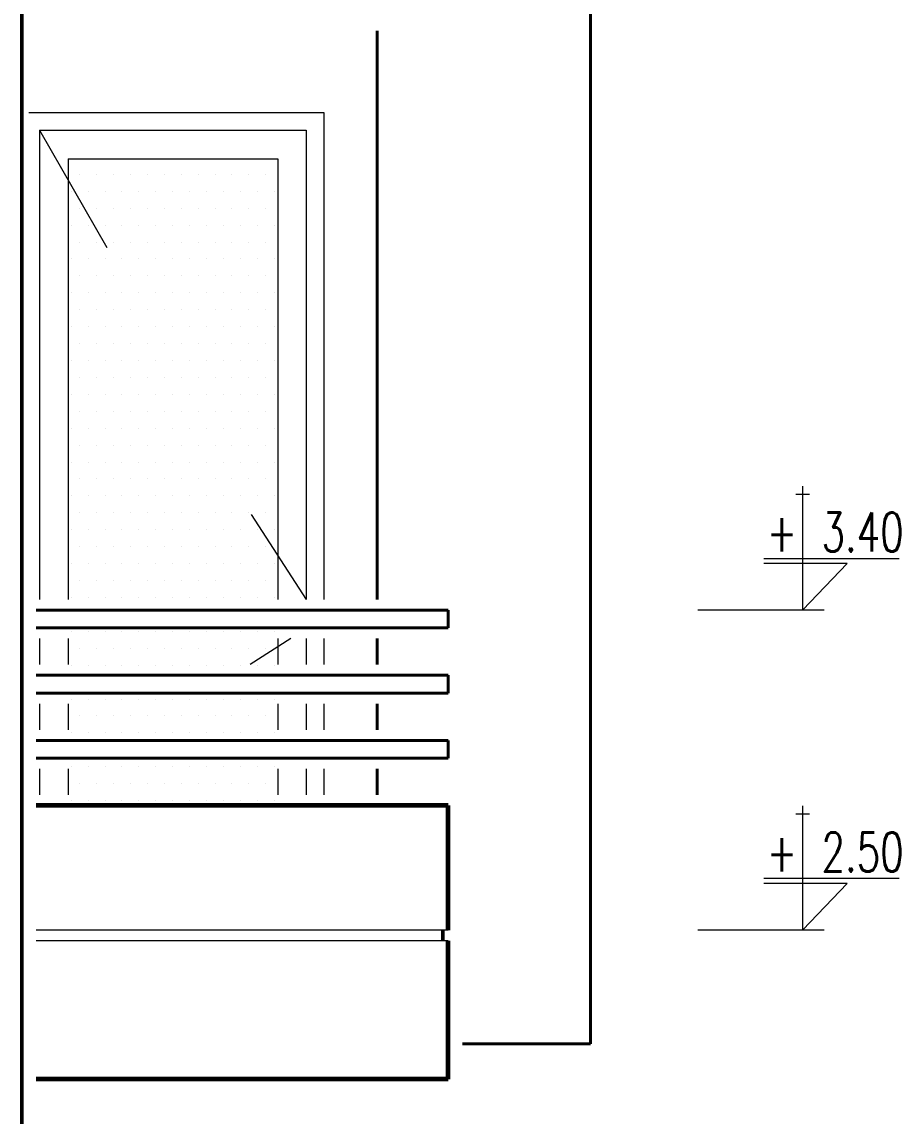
# Model space of a CAD drawing. Header units: millimetres. Extents: x 2016.56 to 2021.8, y 13721.83 to 13722.48.
# Drawn here: x 2020.7576 to 2020.807, y 13721.9745 to 13722.036 of the extents above; entities that cross this region are included whole.
import ezdxf

# ---------------------------------------------------------------- set-up
doc = ezdxf.new("R2010")
doc.units = ezdxf.units.MM
doc.linetypes.add('HIDDEN', pattern=[0.375, 0.25, -0.125])
doc.layers.get('0').update_dxf_attribs({"lineweight": 20})
for name, color, linetype, lineweight in [('0.5', 200, 'Continuous', 50), ('DUVAR', 4, 'Continuous', 40), ('kolon', 5, 'Continuous', 60), ('PENCERE', 3, 'Continuous', 13), ('TEFRİŞ', 11, 'Continuous', 9), ('TEXT', 7, 'Continuous', 20)]:
    doc.layers.add(name, color=color, linetype=linetype, lineweight=lineweight)
doc.styles.get("Standard").update_dxf_attribs({"font": 'txt.shx', "width": 0.7, "height": 11})

msp = doc.modelspace()

# ---------------------------------------------------------------- linework, layer by layer
for p, q in [((2020.758002, 13722.030938), (2020.774602, 13722.030938)), ((2020.774602, 13722.030938), (2020.774602, 13722.003538)), ((2020.758602, 13722.029938), (2020.758602, 13722.003538)), ((2020.758602, 13722.029938), (2020.773602, 13722.029938)), ((2020.773602, 13722.029938), (2020.773602, 13722.003538)), ((2020.760202, 13722.028338), (2020.760202, 13722.003538)), ((2020.760202, 13722.028338), (2020.772002, 13722.028338)), ((2020.772002, 13722.028338), (2020.772002, 13722.003538)), ((2020.760853, 13722.027462), (2020.760853, 13722.027462)), ((2020.761806, 13722.027462), (2020.761806, 13722.027462)), ((2020.762758, 13722.027462), (2020.762758, 13722.027462)), ((2020.763711, 13722.027462), (2020.763711, 13722.027462)), ((2020.764663, 13722.027462), (2020.764663, 13722.027462)), ((2020.765616, 13722.027462), (2020.765616, 13722.027462)), ((2020.766568, 13722.027462), (2020.766568, 13722.027462)), ((2020.767521, 13722.027462), (2020.767521, 13722.027462)), ((2020.768473, 13722.027462), (2020.768473, 13722.027462)), ((2020.769426, 13722.027462), (2020.769426, 13722.027462)), ((2020.770378, 13722.027462), (2020.770378, 13722.027462)), ((2020.771331, 13722.027462), (2020.771331, 13722.027462)), ((2020.760377, 13722.026509), (2020.760377, 13722.026509)), ((2020.761329, 13722.026509), (2020.761329, 13722.026509)), ((2020.762282, 13722.026509), (2020.762282, 13722.026509)), ((2020.763234, 13722.026509), (2020.763234, 13722.026509)), ((2020.764187, 13722.026509), (2020.764187, 13722.026509)), ((2020.765139, 13722.026509), (2020.765139, 13722.026509)), ((2020.766092, 13722.026509), (2020.766092, 13722.026509)), ((2020.767044, 13722.026509), (2020.767044, 13722.026509)), ((2020.767997, 13722.026509), (2020.767997, 13722.026509)), ((2020.768949, 13722.026509), (2020.768949, 13722.026509)), ((2020.769902, 13722.026509), (2020.769902, 13722.026509)), ((2020.770854, 13722.026509), (2020.770854, 13722.026509)), ((2020.771807, 13722.026509), (2020.771807, 13722.026509)), ((2020.760853, 13722.025557), (2020.760853, 13722.025557)), ((2020.761806, 13722.025557), (2020.761806, 13722.025557)), ((2020.762758, 13722.025557), (2020.762758, 13722.025557)), ((2020.763711, 13722.025557), (2020.763711, 13722.025557)), ((2020.764663, 13722.025557), (2020.764663, 13722.025557)), ((2020.765616, 13722.025557), (2020.765616, 13722.025557)), ((2020.766568, 13722.025557), (2020.766568, 13722.025557)), ((2020.767521, 13722.025557), (2020.767521, 13722.025557)), ((2020.768473, 13722.025557), (2020.768473, 13722.025557)), ((2020.769426, 13722.025557), (2020.769426, 13722.025557)), ((2020.770378, 13722.025557), (2020.770378, 13722.025557)), ((2020.771331, 13722.025557), (2020.771331, 13722.025557)), ((2020.760377, 13722.024604), (2020.760377, 13722.024604)), ((2020.761329, 13722.024604), (2020.761329, 13722.024604)), ((2020.762282, 13722.024604), (2020.762282, 13722.024604)), ((2020.763234, 13722.024604), (2020.763234, 13722.024604)), ((2020.764187, 13722.024604), (2020.764187, 13722.024604)), ((2020.765139, 13722.024604), (2020.765139, 13722.024604)), ((2020.766092, 13722.024604), (2020.766092, 13722.024604)), ((2020.767044, 13722.024604), (2020.767044, 13722.024604)), ((2020.767997, 13722.024604), (2020.767997, 13722.024604)), ((2020.768949, 13722.024604), (2020.768949, 13722.024604)), ((2020.769902, 13722.024604), (2020.769902, 13722.024604)), ((2020.770854, 13722.024604), (2020.770854, 13722.024604)), ((2020.771807, 13722.024604), (2020.771807, 13722.024604)), ((2020.760853, 13722.023652), (2020.760853, 13722.023652)), ((2020.761806, 13722.023652), (2020.761806, 13722.023652)), ((2020.762758, 13722.023652), (2020.762758, 13722.023652)), ((2020.763711, 13722.023652), (2020.763711, 13722.023652)), ((2020.764663, 13722.023652), (2020.764663, 13722.023652)), ((2020.765616, 13722.023652), (2020.765616, 13722.023652)), ((2020.766568, 13722.023652), (2020.766568, 13722.023652)), ((2020.767521, 13722.023652), (2020.767521, 13722.023652)), ((2020.768473, 13722.023652), (2020.768473, 13722.023652)), ((2020.769426, 13722.023652), (2020.769426, 13722.023652)), ((2020.770378, 13722.023652), (2020.770378, 13722.023652)), ((2020.771331, 13722.023652), (2020.771331, 13722.023652)), ((2020.760377, 13722.022699), (2020.760377, 13722.022699)), ((2020.761329, 13722.022699), (2020.761329, 13722.022699)), ((2020.762282, 13722.022699), (2020.762282, 13722.022699)), ((2020.763234, 13722.022699), (2020.763234, 13722.022699)), ((2020.764187, 13722.022699), (2020.764187, 13722.022699)), ((2020.765139, 13722.022699), (2020.765139, 13722.022699)), ((2020.766092, 13722.022699), (2020.766092, 13722.022699)), ((2020.767044, 13722.022699), (2020.767044, 13722.022699)), ((2020.767997, 13722.022699), (2020.767997, 13722.022699)), ((2020.768949, 13722.022699), (2020.768949, 13722.022699)), ((2020.769902, 13722.022699), (2020.769902, 13722.022699)), ((2020.770854, 13722.022699), (2020.770854, 13722.022699)), ((2020.771807, 13722.022699), (2020.771807, 13722.022699)), ((2020.760853, 13722.021747), (2020.760853, 13722.021747)), ((2020.761806, 13722.021747), (2020.761806, 13722.021747)), ((2020.762758, 13722.021747), (2020.762758, 13722.021747)), ((2020.763711, 13722.021747), (2020.763711, 13722.021747)), ((2020.764663, 13722.021747), (2020.764663, 13722.021747)), ((2020.765616, 13722.021747), (2020.765616, 13722.021747)), ((2020.766568, 13722.021747), (2020.766568, 13722.021747)), ((2020.767521, 13722.021747), (2020.767521, 13722.021747)), ((2020.768473, 13722.021747), (2020.768473, 13722.021747)), ((2020.769426, 13722.021747), (2020.769426, 13722.021747)), ((2020.770378, 13722.021747), (2020.770378, 13722.021747)), ((2020.771331, 13722.021747), (2020.771331, 13722.021747)), ((2020.760377, 13722.020794), (2020.760377, 13722.020794)), ((2020.761329, 13722.020794), (2020.761329, 13722.020794)), ((2020.762282, 13722.020794), (2020.762282, 13722.020794)), ((2020.763234, 13722.020794), (2020.763234, 13722.020794)), ((2020.764187, 13722.020794), (2020.764187, 13722.020794)), ((2020.765139, 13722.020794), (2020.765139, 13722.020794)), ((2020.766092, 13722.020794), (2020.766092, 13722.020794)), ((2020.767044, 13722.020794), (2020.767044, 13722.020794)), ((2020.767997, 13722.020794), (2020.767997, 13722.020794)), ((2020.768949, 13722.020794), (2020.768949, 13722.020794)), ((2020.769902, 13722.020794), (2020.769902, 13722.020794)), ((2020.770854, 13722.020794), (2020.770854, 13722.020794)), ((2020.771807, 13722.020794), (2020.771807, 13722.020794)), ((2020.760853, 13722.019842), (2020.760853, 13722.019842)), ((2020.761806, 13722.019842), (2020.761806, 13722.019842)), ((2020.762758, 13722.019842), (2020.762758, 13722.019842)), ((2020.763711, 13722.019842), (2020.763711, 13722.019842)), ((2020.764663, 13722.019842), (2020.764663, 13722.019842)), ((2020.765616, 13722.019842), (2020.765616, 13722.019842)), ((2020.766568, 13722.019842), (2020.766568, 13722.019842)), ((2020.767521, 13722.019842), (2020.767521, 13722.019842)), ((2020.768473, 13722.019842), (2020.768473, 13722.019842)), ((2020.769426, 13722.019842), (2020.769426, 13722.019842)), ((2020.770378, 13722.019842), (2020.770378, 13722.019842)), ((2020.771331, 13722.019842), (2020.771331, 13722.019842)), ((2020.760377, 13722.018889), (2020.760377, 13722.018889)), ((2020.761329, 13722.018889), (2020.761329, 13722.018889)), ((2020.762282, 13722.018889), (2020.762282, 13722.018889)), ((2020.763234, 13722.018889), (2020.763234, 13722.018889)), ((2020.764187, 13722.018889), (2020.764187, 13722.018889)), ((2020.765139, 13722.018889), (2020.765139, 13722.018889)), ((2020.766092, 13722.018889), (2020.766092, 13722.018889)), ((2020.767044, 13722.018889), (2020.767044, 13722.018889)), ((2020.767997, 13722.018889), (2020.767997, 13722.018889)), ((2020.768949, 13722.018889), (2020.768949, 13722.018889)), ((2020.769902, 13722.018889), (2020.769902, 13722.018889)), ((2020.770854, 13722.018889), (2020.770854, 13722.018889)), ((2020.771807, 13722.018889), (2020.771807, 13722.018889)), ((2020.760853, 13722.017937), (2020.760853, 13722.017937)), ((2020.761806, 13722.017937), (2020.761806, 13722.017937)), ((2020.762758, 13722.017937), (2020.762758, 13722.017937)), ((2020.763711, 13722.017937), (2020.763711, 13722.017937)), ((2020.764663, 13722.017937), (2020.764663, 13722.017937)), ((2020.765616, 13722.017937), (2020.765616, 13722.017937)), ((2020.766568, 13722.017937), (2020.766568, 13722.017937)), ((2020.767521, 13722.017937), (2020.767521, 13722.017937)), ((2020.768473, 13722.017937), (2020.768473, 13722.017937)), ((2020.769426, 13722.017937), (2020.769426, 13722.017937)), ((2020.770378, 13722.017937), (2020.770378, 13722.017937)), ((2020.771331, 13722.017937), (2020.771331, 13722.017937)), ((2020.760377, 13722.016984), (2020.760377, 13722.016984)), ((2020.761329, 13722.016984), (2020.761329, 13722.016984)), ((2020.762282, 13722.016984), (2020.762282, 13722.016984)), ((2020.763234, 13722.016984), (2020.763234, 13722.016984)), ((2020.764187, 13722.016984), (2020.764187, 13722.016984)), ((2020.765139, 13722.016984), (2020.765139, 13722.016984)), ((2020.766092, 13722.016984), (2020.766092, 13722.016984)), ((2020.767044, 13722.016984), (2020.767044, 13722.016984)), ((2020.767997, 13722.016984), (2020.767997, 13722.016984)), ((2020.768949, 13722.016984), (2020.768949, 13722.016984)), ((2020.769902, 13722.016984), (2020.769902, 13722.016984)), ((2020.770854, 13722.016984), (2020.770854, 13722.016984)), ((2020.771807, 13722.016984), (2020.771807, 13722.016984)), ((2020.760853, 13722.016032), (2020.760853, 13722.016032)), ((2020.761806, 13722.016032), (2020.761806, 13722.016032)), ((2020.762758, 13722.016032), (2020.762758, 13722.016032)), ((2020.763711, 13722.016032), (2020.763711, 13722.016032)), ((2020.764663, 13722.016032), (2020.764663, 13722.016032)), ((2020.765616, 13722.016032), (2020.765616, 13722.016032)), ((2020.766568, 13722.016032), (2020.766568, 13722.016032)), ((2020.767521, 13722.016032), (2020.767521, 13722.016032)), ((2020.768473, 13722.016032), (2020.768473, 13722.016032)), ((2020.769426, 13722.016032), (2020.769426, 13722.016032)), ((2020.770378, 13722.016032), (2020.770378, 13722.016032)), ((2020.771331, 13722.016032), (2020.771331, 13722.016032)), ((2020.760377, 13722.015079), (2020.760377, 13722.015079)), ((2020.761329, 13722.015079), (2020.761329, 13722.015079)), ((2020.762282, 13722.015079), (2020.762282, 13722.015079)), ((2020.763234, 13722.015079), (2020.763234, 13722.015079)), ((2020.764187, 13722.015079), (2020.764187, 13722.015079)), ((2020.765139, 13722.015079), (2020.765139, 13722.015079)), ((2020.766092, 13722.015079), (2020.766092, 13722.015079)), ((2020.767044, 13722.015079), (2020.767044, 13722.015079)), ((2020.767997, 13722.015079), (2020.767997, 13722.015079)), ((2020.768949, 13722.015079), (2020.768949, 13722.015079)), ((2020.769902, 13722.015079), (2020.769902, 13722.015079)), ((2020.770854, 13722.015079), (2020.770854, 13722.015079)), ((2020.771807, 13722.015079), (2020.771807, 13722.015079)), ((2020.760853, 13722.014127), (2020.760853, 13722.014127)), ((2020.761806, 13722.014127), (2020.761806, 13722.014127)), ((2020.762758, 13722.014127), (2020.762758, 13722.014127)), ((2020.763711, 13722.014127), (2020.763711, 13722.014127)), ((2020.764663, 13722.014127), (2020.764663, 13722.014127)), ((2020.765616, 13722.014127), (2020.765616, 13722.014127)), ((2020.766568, 13722.014127), (2020.766568, 13722.014127)), ((2020.767521, 13722.014127), (2020.767521, 13722.014127)), ((2020.768473, 13722.014127), (2020.768473, 13722.014127)), ((2020.769426, 13722.014127), (2020.769426, 13722.014127)), ((2020.770378, 13722.014127), (2020.770378, 13722.014127)), ((2020.771331, 13722.014127), (2020.771331, 13722.014127)), ((2020.760377, 13722.013174), (2020.760377, 13722.013174)), ((2020.761329, 13722.013174), (2020.761329, 13722.013174)), ((2020.762282, 13722.013174), (2020.762282, 13722.013174)), ((2020.763234, 13722.013174), (2020.763234, 13722.013174)), ((2020.764187, 13722.013174), (2020.764187, 13722.013174)), ((2020.765139, 13722.013174), (2020.765139, 13722.013174)), ((2020.766092, 13722.013174), (2020.766092, 13722.013174)), ((2020.767044, 13722.013174), (2020.767044, 13722.013174)), ((2020.767997, 13722.013174), (2020.767997, 13722.013174)), ((2020.768949, 13722.013174), (2020.768949, 13722.013174)), ((2020.769902, 13722.013174), (2020.769902, 13722.013174)), ((2020.770854, 13722.013174), (2020.770854, 13722.013174)), ((2020.771807, 13722.013174), (2020.771807, 13722.013174)), ((2020.760853, 13722.012222), (2020.760853, 13722.012222)), ((2020.761806, 13722.012222), (2020.761806, 13722.012222)), ((2020.762758, 13722.012222), (2020.762758, 13722.012222)), ((2020.763711, 13722.012222), (2020.763711, 13722.012222)), ((2020.764663, 13722.012222), (2020.764663, 13722.012222)), ((2020.765616, 13722.012222), (2020.765616, 13722.012222)), ((2020.766568, 13722.012222), (2020.766568, 13722.012222)), ((2020.767521, 13722.012222), (2020.767521, 13722.012222)), ((2020.768473, 13722.012222), (2020.768473, 13722.012222)), ((2020.769426, 13722.012222), (2020.769426, 13722.012222)), ((2020.770378, 13722.012222), (2020.770378, 13722.012222)), ((2020.771331, 13722.012222), (2020.771331, 13722.012222)), ((2020.760377, 13722.011269), (2020.760377, 13722.011269)), ((2020.761329, 13722.011269), (2020.761329, 13722.011269)), ((2020.762282, 13722.011269), (2020.762282, 13722.011269)), ((2020.763234, 13722.011269), (2020.763234, 13722.011269)), ((2020.764187, 13722.011269), (2020.764187, 13722.011269)), ((2020.765139, 13722.011269), (2020.765139, 13722.011269)), ((2020.766092, 13722.011269), (2020.766092, 13722.011269)), ((2020.767044, 13722.011269), (2020.767044, 13722.011269)), ((2020.767997, 13722.011269), (2020.767997, 13722.011269)), ((2020.768949, 13722.011269), (2020.768949, 13722.011269)), ((2020.769902, 13722.011269), (2020.769902, 13722.011269)), ((2020.770854, 13722.011269), (2020.770854, 13722.011269)), ((2020.771807, 13722.011269), (2020.771807, 13722.011269)), ((2020.760853, 13722.010317), (2020.760853, 13722.010317)), ((2020.761806, 13722.010317), (2020.761806, 13722.010317)), ((2020.762758, 13722.010317), (2020.762758, 13722.010317)), ((2020.763711, 13722.010317), (2020.763711, 13722.010317)), ((2020.764663, 13722.010317), (2020.764663, 13722.010317)), ((2020.765616, 13722.010317), (2020.765616, 13722.010317)), ((2020.766568, 13722.010317), (2020.766568, 13722.010317)), ((2020.767521, 13722.010317), (2020.767521, 13722.010317)), ((2020.768473, 13722.010317), (2020.768473, 13722.010317)), ((2020.769426, 13722.010317), (2020.769426, 13722.010317)), ((2020.770378, 13722.010317), (2020.770378, 13722.010317)), ((2020.771331, 13722.010317), (2020.771331, 13722.010317)), ((2020.760377, 13722.009364), (2020.760377, 13722.009364)), ((2020.761329, 13722.009364), (2020.761329, 13722.009364)), ((2020.762282, 13722.009364), (2020.762282, 13722.009364)), ((2020.763234, 13722.009364), (2020.763234, 13722.009364)), ((2020.764187, 13722.009364), (2020.764187, 13722.009364)), ((2020.765139, 13722.009364), (2020.765139, 13722.009364)), ((2020.766092, 13722.009364), (2020.766092, 13722.009364)), ((2020.767044, 13722.009364), (2020.767044, 13722.009364)), ((2020.767997, 13722.009364), (2020.767997, 13722.009364)), ((2020.768949, 13722.009364), (2020.768949, 13722.009364)), ((2020.769902, 13722.009364), (2020.769902, 13722.009364)), ((2020.770854, 13722.009364), (2020.770854, 13722.009364)), ((2020.771807, 13722.009364), (2020.771807, 13722.009364)), ((2020.760853, 13722.008412), (2020.760853, 13722.008412)), ((2020.761806, 13722.008412), (2020.761806, 13722.008412)), ((2020.762758, 13722.008412), (2020.762758, 13722.008412)), ((2020.763711, 13722.008412), (2020.763711, 13722.008412)), ((2020.764663, 13722.008412), (2020.764663, 13722.008412)), ((2020.765616, 13722.008412), (2020.765616, 13722.008412)), ((2020.766568, 13722.008412), (2020.766568, 13722.008412)), ((2020.767521, 13722.008412), (2020.767521, 13722.008412)), ((2020.768473, 13722.008412), (2020.768473, 13722.008412)), ((2020.769426, 13722.008412), (2020.769426, 13722.008412)), ((2020.770378, 13722.008412), (2020.770378, 13722.008412)), ((2020.771331, 13722.008412), (2020.771331, 13722.008412)), ((2020.760377, 13722.007459), (2020.760377, 13722.007459)), ((2020.761329, 13722.007459), (2020.761329, 13722.007459)), ((2020.762282, 13722.007459), (2020.762282, 13722.007459)), ((2020.763234, 13722.007459), (2020.763234, 13722.007459)), ((2020.764187, 13722.007459), (2020.764187, 13722.007459)), ((2020.765139, 13722.007459), (2020.765139, 13722.007459)), ((2020.766092, 13722.007459), (2020.766092, 13722.007459)), ((2020.767044, 13722.007459), (2020.767044, 13722.007459)), ((2020.767997, 13722.007459), (2020.767997, 13722.007459)), ((2020.768949, 13722.007459), (2020.768949, 13722.007459)), ((2020.769902, 13722.007459), (2020.769902, 13722.007459)), ((2020.770854, 13722.007459), (2020.770854, 13722.007459)), ((2020.771807, 13722.007459), (2020.771807, 13722.007459)), ((2020.760853, 13722.006507), (2020.760853, 13722.006507)), ((2020.761806, 13722.006507), (2020.761806, 13722.006507)), ((2020.762758, 13722.006507), (2020.762758, 13722.006507)), ((2020.763711, 13722.006507), (2020.763711, 13722.006507)), ((2020.764663, 13722.006507), (2020.764663, 13722.006507)), ((2020.765616, 13722.006507), (2020.765616, 13722.006507)), ((2020.766568, 13722.006507), (2020.766568, 13722.006507)), ((2020.767521, 13722.006507), (2020.767521, 13722.006507)), ((2020.768473, 13722.006507), (2020.768473, 13722.006507)), ((2020.769426, 13722.006507), (2020.769426, 13722.006507)), ((2020.770378, 13722.006507), (2020.770378, 13722.006507)), ((2020.771331, 13722.006507), (2020.771331, 13722.006507)), ((2020.760377, 13722.005554), (2020.760377, 13722.005554)), ((2020.761329, 13722.005554), (2020.761329, 13722.005554)), ((2020.762282, 13722.005554), (2020.762282, 13722.005554)), ((2020.763234, 13722.005554), (2020.763234, 13722.005554)), ((2020.764187, 13722.005554), (2020.764187, 13722.005554)), ((2020.765139, 13722.005554), (2020.765139, 13722.005554)), ((2020.766092, 13722.005554), (2020.766092, 13722.005554)), ((2020.767044, 13722.005554), (2020.767044, 13722.005554)), ((2020.767997, 13722.005554), (2020.767997, 13722.005554)), ((2020.768949, 13722.005554), (2020.768949, 13722.005554)), ((2020.769902, 13722.005554), (2020.769902, 13722.005554)), ((2020.770854, 13722.005554), (2020.770854, 13722.005554)), ((2020.771807, 13722.005554), (2020.771807, 13722.005554)), ((2020.760853, 13722.004602), (2020.760853, 13722.004602)), ((2020.761806, 13722.004602), (2020.761806, 13722.004602)), ((2020.762758, 13722.004602), (2020.762758, 13722.004602)), ((2020.763711, 13722.004602), (2020.763711, 13722.004602)), ((2020.764663, 13722.004602), (2020.764663, 13722.004602)), ((2020.765616, 13722.004602), (2020.765616, 13722.004602)), ((2020.766568, 13722.004602), (2020.766568, 13722.004602)), ((2020.767521, 13722.004602), (2020.767521, 13722.004602)), ((2020.768473, 13722.004602), (2020.768473, 13722.004602)), ((2020.769426, 13722.004602), (2020.769426, 13722.004602)), ((2020.770378, 13722.004602), (2020.770378, 13722.004602)), ((2020.771331, 13722.004602), (2020.771331, 13722.004602)), ((2020.760377, 13722.003649), (2020.760377, 13722.003649)), ((2020.761329, 13722.003649), (2020.761329, 13722.003649)), ((2020.762282, 13722.003649), (2020.762282, 13722.003649)), ((2020.763234, 13722.003649), (2020.763234, 13722.003649)), ((2020.764187, 13722.003649), (2020.764187, 13722.003649)), ((2020.765139, 13722.003649), (2020.765139, 13722.003649)), ((2020.766092, 13722.003649), (2020.766092, 13722.003649)), ((2020.767044, 13722.003649), (2020.767044, 13722.003649)), ((2020.767997, 13722.003649), (2020.767997, 13722.003649)), ((2020.768949, 13722.003649), (2020.768949, 13722.003649)), ((2020.769902, 13722.003649), (2020.769902, 13722.003649)), ((2020.770854, 13722.003649), (2020.770854, 13722.003649)), ((2020.771807, 13722.003649), (2020.771807, 13722.003649)), ((2020.758602, 13722.001338), (2020.758602, 13721.999871)), ((2020.760202, 13722.001338), (2020.760202, 13721.999871)), ((2020.760377, 13722.001744), (2020.760377, 13722.001744)), ((2020.761329, 13722.001744), (2020.761329, 13722.001744)), ((2020.762282, 13722.001744), (2020.762282, 13722.001744)), ((2020.763234, 13722.001744), (2020.763234, 13722.001744)), ((2020.764187, 13722.001744), (2020.764187, 13722.001744)), ((2020.765139, 13722.001744), (2020.765139, 13722.001744)), ((2020.766092, 13722.001744), (2020.766092, 13722.001744)), ((2020.767044, 13722.001744), (2020.767044, 13722.001744)), ((2020.767997, 13722.001744), (2020.767997, 13722.001744)), ((2020.768949, 13722.001744), (2020.768949, 13722.001744)), ((2020.769902, 13722.001744), (2020.769902, 13722.001744)), ((2020.770854, 13722.001744), (2020.770854, 13722.001744)), ((2020.771807, 13722.001744), (2020.771807, 13722.001744)), ((2020.772002, 13722.001338), (2020.772002, 13721.999871)), ((2020.773602, 13722.001338), (2020.773602, 13721.999871)), ((2020.774602, 13722.001338), (2020.774602, 13721.999871)), ((2020.760853, 13722.000792), (2020.760853, 13722.000792)), ((2020.761806, 13722.000792), (2020.761806, 13722.000792)), ((2020.762758, 13722.000792), (2020.762758, 13722.000792)), ((2020.763711, 13722.000792), (2020.763711, 13722.000792)), ((2020.764663, 13722.000792), (2020.764663, 13722.000792)), ((2020.765616, 13722.000792), (2020.765616, 13722.000792)), ((2020.766568, 13722.000792), (2020.766568, 13722.000792)), ((2020.767521, 13722.000792), (2020.767521, 13722.000792)), ((2020.768473, 13722.000792), (2020.768473, 13722.000792)), ((2020.769426, 13722.000792), (2020.769426, 13722.000792)), ((2020.770378, 13722.000792), (2020.770378, 13722.000792)), ((2020.771331, 13722.000792), (2020.771331, 13722.000792)), ((2020.760377, 13721.999839), (2020.760377, 13721.999839)), ((2020.761329, 13721.999839), (2020.761329, 13721.999839)), ((2020.762282, 13721.999839), (2020.762282, 13721.999839)), ((2020.763234, 13721.999839), (2020.763234, 13721.999839)), ((2020.764187, 13721.999839), (2020.764187, 13721.999839)), ((2020.765139, 13721.999839), (2020.765139, 13721.999839)), ((2020.766092, 13721.999839), (2020.766092, 13721.999839)), ((2020.767044, 13721.999839), (2020.767044, 13721.999839)), ((2020.767997, 13721.999839), (2020.767997, 13721.999839)), ((2020.768949, 13721.999839), (2020.768949, 13721.999839)), ((2020.769902, 13721.999839), (2020.769902, 13721.999839)), ((2020.770854, 13721.999839), (2020.770854, 13721.999839)), ((2020.771807, 13721.999839), (2020.771807, 13721.999839)), ((2020.758602, 13721.997671), (2020.758602, 13721.996204)), ((2020.760202, 13721.997671), (2020.760202, 13721.996204)), ((2020.760377, 13721.997934), (2020.760377, 13721.997934)), ((2020.761329, 13721.997934), (2020.761329, 13721.997934)), ((2020.762282, 13721.997934), (2020.762282, 13721.997934)), ((2020.763234, 13721.997934), (2020.763234, 13721.997934)), ((2020.764187, 13721.997934), (2020.764187, 13721.997934)), ((2020.765139, 13721.997934), (2020.765139, 13721.997934)), ((2020.766092, 13721.997934), (2020.766092, 13721.997934)), ((2020.767044, 13721.997934), (2020.767044, 13721.997934)), ((2020.767997, 13721.997934), (2020.767997, 13721.997934)), ((2020.768949, 13721.997934), (2020.768949, 13721.997934)), ((2020.769902, 13721.997934), (2020.769902, 13721.997934)), ((2020.770854, 13721.997934), (2020.770854, 13721.997934)), ((2020.771807, 13721.997934), (2020.771807, 13721.997934)), ((2020.772002, 13721.997671), (2020.772002, 13721.996204)), ((2020.773602, 13721.997671), (2020.773602, 13721.996204)), ((2020.774602, 13721.997671), (2020.774602, 13721.996204)), ((2020.760853, 13721.996982), (2020.760853, 13721.996982)), ((2020.761806, 13721.996982), (2020.761806, 13721.996982)), ((2020.762758, 13721.996982), (2020.762758, 13721.996982)), ((2020.763711, 13721.996982), (2020.763711, 13721.996982)), ((2020.764663, 13721.996982), (2020.764663, 13721.996982)), ((2020.765616, 13721.996982), (2020.765616, 13721.996982)), ((2020.766568, 13721.996982), (2020.766568, 13721.996982)), ((2020.767521, 13721.996982), (2020.767521, 13721.996982)), ((2020.768473, 13721.996982), (2020.768473, 13721.996982)), ((2020.769426, 13721.996982), (2020.769426, 13721.996982)), ((2020.770378, 13721.996982), (2020.770378, 13721.996982)), ((2020.771331, 13721.996982), (2020.771331, 13721.996982)), ((2020.760377, 13721.996029), (2020.760377, 13721.996029)), ((2020.761329, 13721.996029), (2020.761329, 13721.996029)), ((2020.762282, 13721.996029), (2020.762282, 13721.996029)), ((2020.763234, 13721.996029), (2020.763234, 13721.996029)), ((2020.764187, 13721.996029), (2020.764187, 13721.996029)), ((2020.765139, 13721.996029), (2020.765139, 13721.996029)), ((2020.766092, 13721.996029), (2020.766092, 13721.996029)), ((2020.767044, 13721.996029), (2020.767044, 13721.996029)), ((2020.767997, 13721.996029), (2020.767997, 13721.996029)), ((2020.768949, 13721.996029), (2020.768949, 13721.996029)), ((2020.769902, 13721.996029), (2020.769902, 13721.996029)), ((2020.770854, 13721.996029), (2020.770854, 13721.996029)), ((2020.771807, 13721.996029), (2020.771807, 13721.996029)), ((2020.758602, 13721.994004), (2020.758602, 13721.992538)), ((2020.760202, 13721.994004), (2020.760202, 13721.992538)), ((2020.760377, 13721.994124), (2020.760377, 13721.994124)), ((2020.761329, 13721.994124), (2020.761329, 13721.994124)), ((2020.762282, 13721.994124), (2020.762282, 13721.994124)), ((2020.763234, 13721.994124), (2020.763234, 13721.994124)), ((2020.764187, 13721.994124), (2020.764187, 13721.994124)), ((2020.765139, 13721.994124), (2020.765139, 13721.994124)), ((2020.766092, 13721.994124), (2020.766092, 13721.994124)), ((2020.767044, 13721.994124), (2020.767044, 13721.994124)), ((2020.767997, 13721.994124), (2020.767997, 13721.994124)), ((2020.768949, 13721.994124), (2020.768949, 13721.994124)), ((2020.769902, 13721.994124), (2020.769902, 13721.994124)), ((2020.770854, 13721.994124), (2020.770854, 13721.994124)), ((2020.771807, 13721.994124), (2020.771807, 13721.994124)), ((2020.772002, 13721.994004), (2020.772002, 13721.992538)), ((2020.773602, 13721.994004), (2020.773602, 13721.992538)), ((2020.774602, 13721.994004), (2020.774602, 13721.992538)), ((2020.760853, 13721.993172), (2020.760853, 13721.993172)), ((2020.761806, 13721.993172), (2020.761806, 13721.993172)), ((2020.762758, 13721.993172), (2020.762758, 13721.993172)), ((2020.763711, 13721.993172), (2020.763711, 13721.993172)), ((2020.764663, 13721.993172), (2020.764663, 13721.993172)), ((2020.765616, 13721.993172), (2020.765616, 13721.993172)), ((2020.766568, 13721.993172), (2020.766568, 13721.993172)), ((2020.767521, 13721.993172), (2020.767521, 13721.993172)), ((2020.768473, 13721.993172), (2020.768473, 13721.993172)), ((2020.769426, 13721.993172), (2020.769426, 13721.993172)), ((2020.770378, 13721.993172), (2020.770378, 13721.993172)), ((2020.771331, 13721.993172), (2020.771331, 13721.993172)), ((2020.760377, 13721.992219), (2020.760377, 13721.992219)), ((2020.761329, 13721.992219), (2020.761329, 13721.992219)), ((2020.762282, 13721.992219), (2020.762282, 13721.992219)), ((2020.763234, 13721.992219), (2020.763234, 13721.992219)), ((2020.764187, 13721.992219), (2020.764187, 13721.992219)), ((2020.765139, 13721.992219), (2020.765139, 13721.992219)), ((2020.766092, 13721.992219), (2020.766092, 13721.992219)), ((2020.767044, 13721.992219), (2020.767044, 13721.992219)), ((2020.767997, 13721.992219), (2020.767997, 13721.992219)), ((2020.768949, 13721.992219), (2020.768949, 13721.992219)), ((2020.769902, 13721.992219), (2020.769902, 13721.992219)), ((2020.770854, 13721.992219), (2020.770854, 13721.992219)), ((2020.771807, 13721.992219), (2020.771807, 13721.992219))]:
    msp.add_line(p, q)
at = {"layer": '0.5'}
for p, q in [((2020.757602, 13722.397738), (2020.757602, 13721.924938)), ((2020.781302, 13721.984938), (2020.781302, 13721.984338))]:
    msp.add_line(p, q, dxfattribs=at)
at = {"layer": 'DUVAR'}
for p, q in [((2020.789602, 13722.397738), (2020.789602, 13721.978538)), ((2020.777602, 13722.035538), (2020.777602, 13722.003538)), ((2020.758402, 13722.002938), (2020.781602, 13722.002938)), ((2020.781602, 13722.001938), (2020.781602, 13722.002938)), ((2020.781602, 13722.001938), (2020.781602, 13722.002938)), ((2020.758402, 13722.001938), (2020.781602, 13722.001938)), ((2020.777602, 13722.001338), (2020.777602, 13721.999871)), ((2020.758402, 13721.999271), (2020.781602, 13721.999271)), ((2020.781602, 13721.998271), (2020.781602, 13721.999271)), ((2020.781602, 13721.998271), (2020.781602, 13721.999271)), ((2020.758402, 13721.998271), (2020.781602, 13721.998271)), ((2020.777602, 13721.997671), (2020.777602, 13721.996204)), ((2020.758402, 13721.995604), (2020.781602, 13721.995604)), ((2020.781602, 13721.994604), (2020.781602, 13721.995604)), ((2020.781602, 13721.994604), (2020.781602, 13721.995604)), ((2020.758402, 13721.994604), (2020.781602, 13721.994604)), ((2020.777602, 13721.994004), (2020.777602, 13721.992538)), ((2020.782402, 13721.978538), (2020.789602, 13721.978538))]:
    msp.add_line(p, q, dxfattribs=at)
at = {"layer": 'kolon'}
for p, q in [((2020.781602, 13721.991938), (2020.758402, 13721.991938)), ((2020.781602, 13721.984938), (2020.781602, 13721.991938)), ((2020.781602, 13721.976538), (2020.781602, 13721.984338)), ((2020.781602, 13721.976538), (2020.758402, 13721.976538))]:
    msp.add_line(p, q, dxfattribs=at)
at = {"layer": 'PENCERE'}
for p, q in [((2020.781602, 13721.984938), (2020.758402, 13721.984938)), ((2020.781602, 13721.984338), (2020.758402, 13721.984338))]:
    msp.add_line(p, q, dxfattribs=at)
at = {"layer": 'TEFRİŞ', "linetype": 'HIDDEN', "ltscale": 10}
for p, q in [((2020.758602, 13722.029938), (2020.762389, 13722.02334)), ((2020.770509, 13722.008325), (2020.773602, 13722.003538)), ((2020.772741, 13722.001338), (2020.770444, 13721.999871))]:
    msp.add_line(p, q, dxfattribs=at)
at = {"layer": 'TEXT'}
for p, q in [((2020.801557, 13722.002957), (2020.801557, 13722.009919)), ((2020.801174, 13722.009469), (2020.801926, 13722.009469)), ((2020.806976, 13722.005831), (2020.799355, 13722.005831)), ((2020.804051, 13722.005562), (2020.799355, 13722.005562)), ((2020.801557, 13722.002957), (2020.804051, 13722.005562)), ((2020.795646, 13722.002957), (2020.802753, 13722.002957)), ((2020.801174, 13721.991469), (2020.801926, 13721.991469)), ((2020.801557, 13721.984957), (2020.801557, 13721.991919)), ((2020.806976, 13721.987831), (2020.799355, 13721.987831)), ((2020.804051, 13721.987562), (2020.799355, 13721.987562)), ((2020.801557, 13721.984957), (2020.804051, 13721.987562)), ((2020.795646, 13721.984957), (2020.802753, 13721.984957))]:
    msp.add_line(p, q, dxfattribs=at)

# ---------------------------------------------------------------- texts
at = {"layer": 'TEXT', "width": 0.7}
for s, p in [('+ 3.40', (2020.799525, 13722.00623)), ('+ 2.50', (2020.799525, 13721.98823))]:
    msp.add_text(s, height=0.0022, dxfattribs=at).set_placement(p)

doc.saveas('drawing.dxf')
